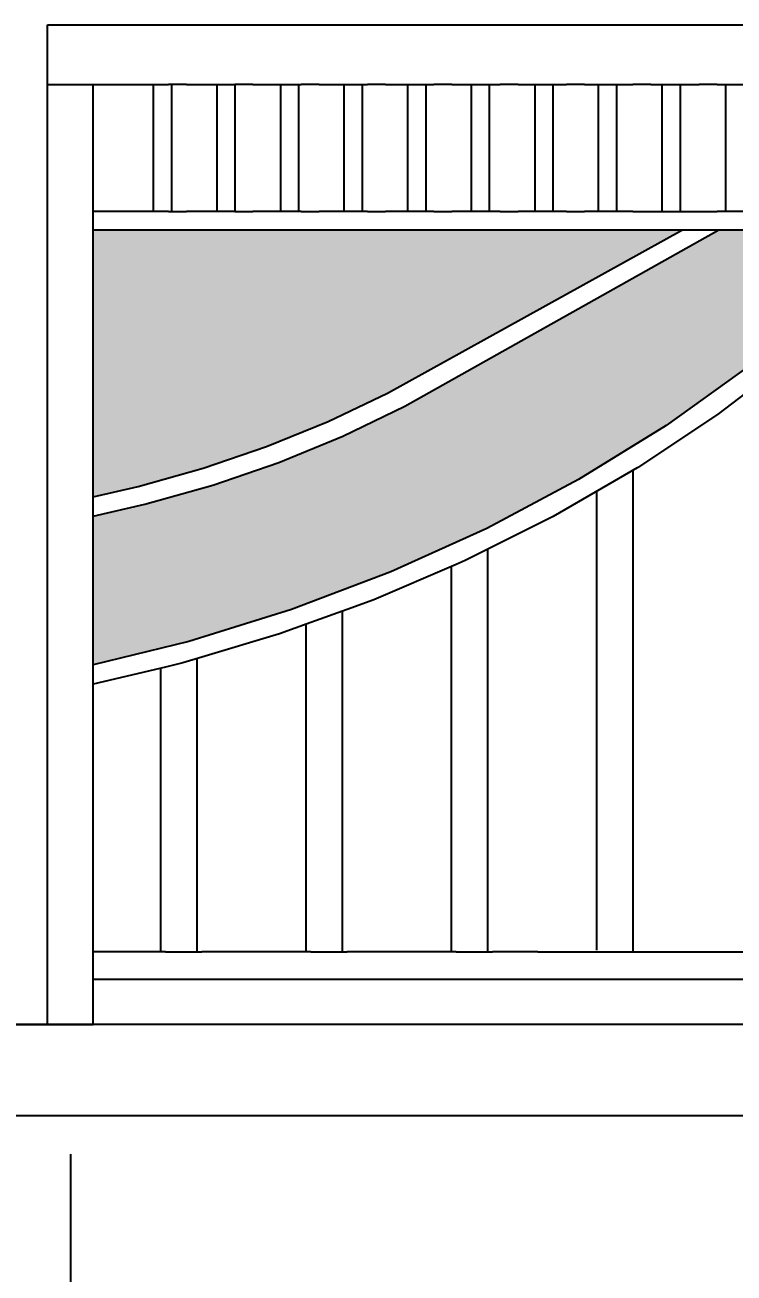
# Model space of a CAD drawing. Extents: x 396092 to 455492, y 17293 to 132793.
# Drawn here: x 403703 to 404483, y 45077 to 46451 of the extents above; entities that cross this region are included whole.
import ezdxf

# ---------------------------------------------------------------- set-up
doc = ezdxf.new("R2010")
doc.units = 0
doc.header["$LTSCALE"] = 1000
doc.header["$MEASUREMENT"] = 0
doc.layers.add('MU', color=34, linetype='Continuous')
doc.layers.add('PUB_DIM', color=3, linetype='Continuous')
doc.styles.add('_TCH_DIM_T3', font='SIMPLEX', dxfattribs={"width": 0.705882, "bigfont": 'GBCBIG'})
doc.dimstyles.new('_TCH_ARCH&&50', dxfattribs={"dimtxt": 148.75, "dimasz": 50, "dimexe": 125, "dimexo": 150, "dimgap": 63.125, "dimtad": 1, "dimdec": 0, "dimzin": 0, "dimdsep": 46, "dimtxsty": '_TCH_DIM_T3', "dimblk": 'ARCHTICK', "dimcen": 0.09, "dimclrt": 7, "dimazin": 2, "dimtfac": 1, "dimtdec": 0, "dimtix": 1, "dimtmove": 2, "dimatfit": 3, "dimfxl": 1, "dimtolj": 1, "dimtzin": 0, "dimarcsym": 0})

# ---------------------------------------------------------------- blocks, each defined once
blk = doc.blocks.new('_ArchTick')
at = {"color": 0, "linetype": 'ByBlock', "const_width": 0.4}
blk.add_lwpolyline([(-0.5, -0.5), (0.5, 0.5)], dxfattribs=at)
blk = doc.blocks.new('*D65')
at = {"layer": 'Defpoints', "color": 0, "transparency": 16777216}
for p in [(403652.7, 45358.1), (403752.7, 45358.1), (403752.7, 44609)]:
    blk.add_point(p, dxfattribs=at)
at = {"layer": 'PUB_DIM', "color": 0, "lineweight": -2, "transparency": 16777216}
for p, q in [((403652.7, 45208.1), (403652.7, 44484)), ((403752.7, 45208.1), (403752.7, 44484)), ((403652.7, 44609), (403602.7, 44609)), ((403652.7, 44609), (403752.7, 44609)), ((403752.7, 44609), (403802.7, 44609))]:
    blk.add_line(p, q, dxfattribs=at)
at = {"layer": 'PUB_DIM', "color": 0, "lineweight": -2, "transparency": 16777216, "xscale": 50, "yscale": 50, "zscale": 50}
blk.add_blockref('_ArchTick', (403652.7, 44609), dxfattribs=at)
at = {"layer": 'PUB_DIM', "color": 0, "lineweight": -2, "transparency": 16777216, "xscale": 50, "yscale": 50, "zscale": 50, "rotation": 180}
blk.add_blockref('_ArchTick', (403752.7, 44609), dxfattribs=at)
at = {"layer": 'PUB_DIM', "color": 7, "transparency": 16777216, "insert": (403702.7, 44746.5), "char_height": 148.75, "attachment_point": 5, "style": '_TCH_DIM_T3'}
blk.add_mtext('\\A1;100', dxfattribs=at)
blk = doc.blocks.new('*D66')
at = {"layer": 'Defpoints', "color": 0, "transparency": 16777216}
for p in [(403752.7, 45358.1), (406552.7, 45358.1), (406552.7, 44609)]:
    blk.add_point(p, dxfattribs=at)
at = {"layer": 'PUB_DIM', "color": 0, "lineweight": -2, "transparency": 16777216}
for p, q in [((403752.7, 45208.1), (403752.7, 44484)), ((406552.7, 45208.1), (406552.7, 44484)), ((403752.7, 44609), (406552.7, 44609))]:
    blk.add_line(p, q, dxfattribs=at)
at = {"layer": 'PUB_DIM', "color": 0, "lineweight": -2, "transparency": 16777216, "xscale": 50, "yscale": 50, "zscale": 50, "rotation": 180}
blk.add_blockref('_ArchTick', (403752.7, 44609), dxfattribs=at)
at = {"layer": 'PUB_DIM', "color": 0, "lineweight": -2, "transparency": 16777216, "xscale": 50, "yscale": 50, "zscale": 50}
blk.add_blockref('_ArchTick', (406552.7, 44609), dxfattribs=at)
at = {"layer": 'PUB_DIM', "color": 7, "transparency": 16777216, "insert": (405152.7, 44746.5), "char_height": 148.75, "attachment_point": 5, "style": '_TCH_DIM_T3'}
blk.add_mtext('\\A1;2800', dxfattribs=at)

msp = doc.modelspace()

# ---------------------------------------------------------------- hatches: boundary and pattern name
h = msp.add_hatch()
h.set_pattern_fill('HEX', color=8, scale=20)
h.set_pattern_definition([(0, (0, 0), (0, 32.99556), [19.05, -38.1]), (120, (0, 0), (-28.5749932, -16.49778), [19.05, -38.1]), (60, (19.05, 0), (-28.5749932, 16.49778), [19.05, -38.1])])
h.paths.add_polyline_path([(401867, 45664.5), (401773.8, 45699.9), (401677.9, 45730.1), (401579.7, 45754.9), (401479.7, 45774), (401378.3, 45787.5), (401276.1, 45795.3), (401173.5, 45797.4), (401070.9, 45793.7), (400968.9, 45784.2), (400877.7, 45770.5), (400877.7, 45430.8), (402285.6, 45430.8), (402043.7, 45578.2), (401957.1, 45623.8)])
h.paths.add_polyline_path([(402542.6, 46007.3), (402071.7, 46225.8), (401368.5, 46225.8), (401352, 46225.8), (401921.2, 45954.3), (402082.4, 45889.1), (402248.6, 45833.2), (402419, 45786.8), (402592.8, 45750.2), (402769.3, 45723.4), (402947.6, 45706.7), (403126.9, 45700.1), (403241.2, 45702.2), (403355, 45710.8), (403627.7, 45746.7), (403627.7, 45909.6), (403373.6, 45879.3), (403278.6, 45873.2), (403183.3, 45872.3), (403088.2, 45876.5), (402993.6, 45885.8), (402899.9, 45900.2), (402807.6, 45919.7), (402717, 45944.1), (402628.5, 45973.3)])
h.paths.add_polyline_path([(403627.7, 46225.8), (402151.1, 46225.8), (402512.9, 46044), (402600.6, 46006.6), (402691.3, 45974.2), (402784.4, 45947), (402879.6, 45925.3), (402976.4, 45909), (403074.3, 45898.3), (403172.9, 45893.1), (403271.7, 45893.7), (403370.2, 45899.8), (403627.7, 45930.8)])
h.paths.add_polyline_path([(404426.5, 46225.8), (404411.1, 46225.8), (403777.7, 46225.8), (403777.7, 45931.9), (403827.4, 45943.3), (403898.9, 45963.3), (403968.7, 45987.2), (404036.4, 46014.8), (404101.7, 46046)])
h.paths.add_polyline_path([(404408.6, 46010.4), (404709.1, 46225.8), (404466.7, 46225.8), (404120.9, 46031.6), (404052.8, 45998.7), (403982.2, 45969.6), (403909.4, 45944.5), (403834.7, 45923.6), (403777.7, 45910.5), (403777.7, 45746.8), (403883.3, 45772.6), (403996.1, 45807.6), (404105.5, 45849.1), (404211.1, 45896.9), (404312.3, 45950.7)])
h.paths.add_polyline_path([(406277.3, 45660.3), (406182.8, 45702.6), (406084.8, 45739.2), (405983.8, 45769.8), (405880.4, 45794.2), (405800.1, 45808.2), (405718.7, 45817.6), (405636.8, 45822.3), (405554.7, 45822.4), (405472.7, 45817.9), (405391.4, 45808.6), (405311, 45794.8), (405231.9, 45776.5), (405150.4, 45752.1), (405071.4, 45722.8), (404995.3, 45688.6), (404922.6, 45649.7), (404574.9, 45430.8), (406527.7, 45430.8), (406527.7, 45527.8)])

# ---------------------------------------------------------------- linework, layer by layer
for points in [[(434627.7, 45350.8), (400427.7, 45350.8)], [(400427.7, 45250.8), (434927.7, 45250.8)]]:
    msp.add_lwpolyline(points)
at = {"layer": 'MU', "color": 37}
for p, q in [((403727.7, 46451.2), (406577.7, 46451.2)), ((403727.7, 45350.8), (403727.7, 46451.2)), ((403727.7, 46385.8), (403860.9, 46385.8)), ((403777.7, 46245.8), (403777.7, 46385.8)), ((403880.7, 46385.8), (403860.9, 46385.8)), ((403880.7, 46385.8), (403933.9, 46385.8)), ((403953.7, 46385.8), (403933.9, 46385.8)), ((403953.7, 46385.8), (404006.9, 46385.8)), ((404026.7, 46385.8), (404006.9, 46385.8)), ((404026.7, 46385.8), (404079.9, 46385.8)), ((404099.7, 46385.8), (404079.9, 46385.8)), ((404099.7, 46385.8), (404152.9, 46385.8)), ((404172.7, 46385.8), (404152.9, 46385.8)), ((404172.7, 46385.8), (404225.9, 46385.8)), ((404245.7, 46385.8), (404225.9, 46385.8)), ((404245.7, 46385.8), (404298.9, 46385.8)), ((404318.7, 46385.8), (404298.9, 46385.8)), ((404318.7, 46385.8), (404371.9, 46385.8)), ((404391.7, 46385.8), (404371.9, 46385.8)), ((404391.7, 46385.8), (404444.9, 46385.8)), ((404464.7, 46385.8), (404444.9, 46385.8)), ((404464.7, 46385.8), (404517.9, 46385.8)), ((403860.9, 46245.8), (403777.7, 46245.8)), ((403777.7, 46225.8), (403777.7, 46245.8)), ((403860.9, 46245.8), (403880.7, 46245.8)), ((403933.9, 46245.8), (403880.7, 46245.8)), ((403933.9, 46245.8), (403953.7, 46245.8)), ((404006.9, 46245.8), (403953.7, 46245.8)), ((404006.9, 46245.8), (404026.7, 46245.8)), ((404079.9, 46245.8), (404026.7, 46245.8)), ((404079.9, 46245.8), (404099.7, 46245.8)), ((404152.9, 46245.8), (404099.7, 46245.8)), ((404152.9, 46245.8), (404172.7, 46245.8)), ((404225.9, 46245.8), (404172.7, 46245.8)), ((404225.9, 46245.8), (404245.7, 46245.8)), ((404298.9, 46245.8), (404245.7, 46245.8)), ((404298.9, 46245.8), (404318.7, 46245.8)), ((404371.9, 46245.8), (404318.7, 46245.8)), ((404371.9, 46245.8), (404391.7, 46245.8)), ((404391.7, 46245.8), (404444.9, 46245.8)), ((404444.9, 46245.8), (404464.7, 46245.8)), ((404517.9, 46245.8), (404464.7, 46245.8)), ((403777.7, 46225.8), (404411.1, 46225.8)), ((403777.7, 45931.9), (403777.7, 46225.8)), ((404101.7, 46046), (404426.5, 46225.8)), ((404120.9, 46031.6), (404466.7, 46225.8)), ((404709.1, 46225.8), (404408.6, 46010.4)), ((404411.1, 46225.8), (404442.1, 46225.8)), ((404442.1, 46225.8), (404717.6, 46225.8)), ((404036.4, 46014.8), (404101.7, 46046)), ((404497.5, 46047), (404465.1, 46022.4)), ((404052.8, 45998.7), (404120.9, 46031.6)), ((403968.7, 45987.2), (404036.4, 46014.8)), ((404465.1, 46022.4), (404377.5, 45964.2)), ((403982.2, 45969.6), (404052.8, 45998.7)), ((404408.6, 46010.4), (404312.3, 45950.7)), ((403898.9, 45963.3), (403968.7, 45987.2)), ((403827.4, 45943.3), (403898.9, 45963.3)), ((403909.4, 45944.5), (403982.2, 45969.6)), ((404376.9, 45963.8), (404337.5, 45941)), ((404372.5, 45430.8), (404372.5, 45961.3)), ((404377.5, 45964.2), (404376.9, 45963.8)), ((403834.7, 45923.6), (403909.4, 45944.5)), ((404312.3, 45950.7), (404211.1, 45896.9)), ((403777.7, 45931.9), (403827.4, 45943.3)), ((403777.7, 45910.5), (403777.7, 45931.9)), ((404337.5, 45941), (404284.1, 45910.1)), ((404332.5, 45432.8), (404332.5, 45938.1)), ((403777.7, 45910.5), (403834.7, 45923.6)), ((403777.7, 45746.8), (403777.7, 45910.5)), ((404284.1, 45910.1), (404217.5, 45876.8)), ((404211.1, 45896.9), (404105.5, 45849.1)), ((404217.5, 45876.8), (404187.3, 45861.6)), ((404187.3, 45861.6), (404177.5, 45857.4)), ((404212.5, 45430.8), (404212.5, 45874.2)), ((404105.5, 45849.1), (403996.1, 45807.6)), ((404177.5, 45857.4), (404086.8, 45818.5)), ((404172.5, 45430.8), (404172.5, 45855.3)), ((403996.1, 45807.6), (403883.3, 45772.6)), ((404057.5, 45807.8), (404017.5, 45793.3)), ((404086.8, 45818.5), (404057.5, 45807.8)), ((404017.5, 45793.3), (403983.1, 45780.9)), ((404052.5, 45430.8), (404052.5, 45806)), ((403983.1, 45780.9), (403897.5, 45755.3)), ((404012.5, 45430.8), (404012.5, 45791.5)), ((403883.3, 45772.6), (403777.7, 45746.8)), ((403897.5, 45755.3), (403876.7, 45749)), ((403892.5, 45430.8), (403892.5, 45753.8)), ((403777.7, 45725.4), (403777.7, 45746.8)), ((403857.5, 45744.4), (403777.7, 45725.4)), ((403852.5, 45430.8), (403852.5, 45743.2)), ((403876.7, 45749), (403857.5, 45744.4)), ((403777.7, 45410.8), (403777.7, 45725.4)), ((403857.5, 45430.8), (403777.7, 45430.8)), ((403777.7, 45400.8), (403777.7, 45430.8)), ((403857.5, 45430.8), (403897.5, 45430.8)), ((404017.5, 45430.8), (403897.5, 45430.8)), ((404017.5, 45430.8), (404057.5, 45430.8)), ((404177.5, 45430.8), (404057.5, 45430.8)), ((404177.5, 45430.8), (404217.5, 45430.8)), ((404267.5, 45430.8), (404217.5, 45430.8)), ((404267.5, 45430.8), (404336.2, 45430.8)), ((404336.2, 45430.8), (406527.7, 45430.8)), ((403777.7, 45350.8), (403777.7, 45400.8)), ((403777.7, 45400.8), (406527.7, 45400.8)), ((403527.7, 45350.8), (403777.7, 45350.8)), ((406527.7, 45350.8), (403777.7, 45350.8))]:
    msp.add_line(p, q, dxfattribs=at)
for points in [[(403844.3, 46245.8), (403844.3, 46385.8)], [(403864.3, 46245.8), (403864.3, 46385.8)], [(403914.3, 46245.8), (403914.3, 46385.8)], [(403934.3, 46245.8), (403934.3, 46385.8)], [(403984.3, 46245.8), (403984.3, 46385.8)], [(404004.3, 46245.8), (404004.3, 46385.8)], [(404054.3, 46245.8), (404054.3, 46385.8)], [(404074.3, 46245.8), (404074.3, 46385.8)], [(404124.3, 46245.8), (404124.3, 46385.8)], [(404144.3, 46245.8), (404144.3, 46385.8)], [(404194.3, 46245.8), (404194.3, 46385.8)], [(404214.3, 46245.8), (404214.3, 46385.8)], [(404264.3, 46245.8), (404264.3, 46385.8)], [(404284.3, 46245.8), (404284.3, 46385.8)], [(404334.3, 46245.8), (404334.3, 46385.8)], [(404354.3, 46245.8), (404354.3, 46385.8)], [(404404.3, 46245.8), (404404.3, 46385.8)], [(404424.3, 46245.8), (404424.3, 46385.8)], [(404474.3, 46245.8), (404474.3, 46385.8)]]:
    msp.add_lwpolyline(points, dxfattribs=at)

# ---------------------------------------------------------------- dimensions: what is measured, and where the dimension line sits
at = {"layer": 'PUB_DIM'}
for p1, p2, picture, middle in [((403652.7, 45358.1), (403752.7, 45358.1), '*D65', (403702.7, 44746.5)), ((403752.7, 45358.1), (406552.7, 45358.1), '*D66', (405152.7, 44746.5))]:
    dim = msp.add_aligned_dim(p1=p1, p2=p2, distance=-749.1, dimstyle='_TCH_ARCH&&50', dxfattribs=at)
    dim.commit()
    dim.dimension.update_dxf_attribs({"geometry": picture, "text_midpoint": middle})

doc.saveas('drawing.dxf')
